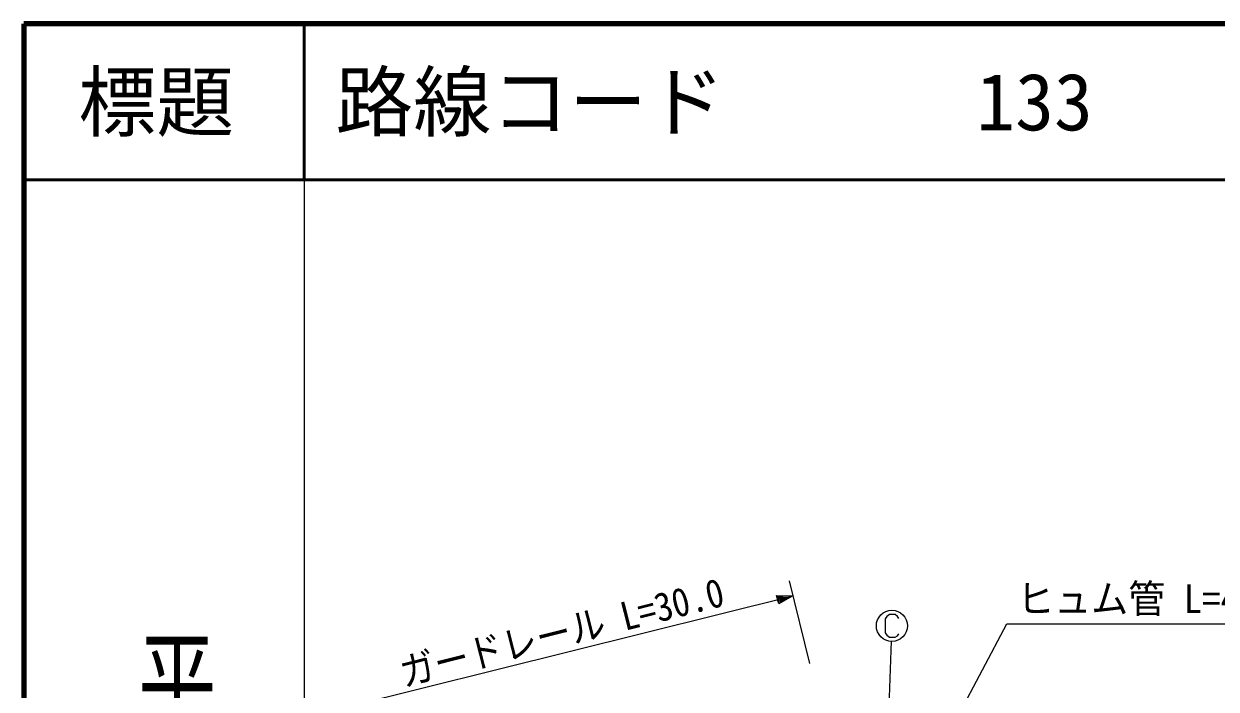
# Model space of a CAD drawing. Units: millimetres, scale not verified. Extents: x 40000 to 680000, y 20000 to 380000.
# Drawn here: x 40000 to 116540, y 337326 to 380000 of the extents above; entities that cross this region are included whole.
import ezdxf
from ezdxf.enums import TextEntityAlignment as Align

# ---------------------------------------------------------------- set-up
doc = ezdxf.new("R2010")
doc.units = ezdxf.units.MM
doc.header["$LTSCALE"] = 1000
for name, color, linetype, lineweight in [('M-BGD-EXST', 7, 'Continuous', 25), ('M-STR-HTXT', 7, 'Continuous', 13), ('M-TTL', 2, 'Continuous', 140), ('M-TTL-BAND', 7, 'Continuous', 25), ('M-TTL-LINE', 7, 'Continuous', 50)]:
    doc.layers.add(name, color=color, linetype=linetype, lineweight=lineweight)
doc.layers.add('M-TTL-TXT', color=7, linetype='Continuous')
doc.styles.add('@ＭＳ ゴシック', font='')
doc.styles.add('ＭＳ ゴシック', font='')
doc.styles.get('@ＭＳ ゴシック').set_extended_font_data('@MS Gothic')
doc.styles.get('ＭＳ ゴシック').set_extended_font_data('MS Gothic')

msp = doc.modelspace()

# ---------------------------------------------------------------- linework, layer by layer
at = {"layer": 'M-BGD-EXST'}
for p, q in [((95406, 341986), (95286, 341826)), ((95286, 341826), (95286, 340946)), ((95566, 342106), (95406, 341986)), ((95926, 342106), (95566, 342106)), ((96086, 341986), (95926, 342106)), ((96166, 341866), (96086, 341986)), ((95286, 340946), (95406, 340786)), ((95406, 340786), (95566, 340666)), ((95566, 340666), (95926, 340666)), ((95926, 340666), (96086, 340746)), ((96086, 340746), (96166, 340866)), ((95679, 340400), (95025, 321954))]:
    msp.add_line(p, q, dxfattribs=at)
msp.add_circle((95726, 341386), 1000, dxfattribs=at)
at = {"layer": 'M-STR-HTXT'}
for p, q in [((89124, 344271), (90440, 338970)), ((60817, 336213), (89365, 343301)), ((88462, 342788), (88327, 343332)), ((88327, 343332), (89365, 343301)), ((88481, 342875), (88385, 343264)), ((88385, 343264), (89093, 343233)), ((88501, 342963), (88443, 343196)), ((88443, 343196), (88938, 343195)), ((89365, 343301), (88462, 342788)), ((89093, 343233), (88481, 342875)), ((88938, 343195), (88501, 342963)), ((88501, 343128), (88705, 343137)), ((88520, 343050), (88501, 343128)), ((88705, 343137), (88520, 343050)), ((93933, 324270), (103101, 341511)), ((103101, 341511), (128451, 341511))]:
    msp.add_line(p, q, dxfattribs=at)
at = {"layer": 'M-TTL'}
for p, q in [((40000, 380000), (40000, 20000)), ((680000, 380000), (40000, 380000))]:
    msp.add_line(p, q, dxfattribs=at)
at = {"layer": 'M-TTL-BAND'}
msp.add_line((58000, 370000), (58000, 20000), dxfattribs=at)
at = {"layer": 'M-TTL-LINE'}
for p, q in [((58000, 380000), (58000, 370000)), ((40000, 370000), (680000, 370000))]:
    msp.add_line(p, q, dxfattribs=at)

# ---------------------------------------------------------------- texts
at = {"layer": 'M-STR-HTXT', "style": 'ＭＳ ゴシック', "width": 0.9}
msp.add_text('ガードレール L=30.0', height=1833, rotation=14.2, dxfattribs=at).set_placement((64534, 336938), align=Align.BOTTOM_LEFT)
at = {"layer": 'M-STR-HTXT', "style": 'ＭＳ ゴシック', "width": 0.95}
msp.add_text('ヒュム管 L=4.6 φ=200', height=1833, dxfattribs=at).set_placement((103768, 341659), align=Align.BOTTOM_LEFT)
at = {"layer": 'M-TTL-BAND', "style": '@ＭＳ ゴシック', "width": 1.4}
msp.add_text('平  面  図', height=3666, rotation=270, dxfattribs=at).set_placement((49777, 306475), align=Align.MIDDLE_RIGHT)
at = {"layer": 'M-TTL-TXT', "style": 'ＭＳ ゴシック'}
msp.add_text('標題', height=3666, dxfattribs=at).set_placement((48500, 375000), align=Align.MIDDLE_CENTER)
for s, p in [('路線コード', (60000, 375000)), ('133', (101142, 375000))]:
    msp.add_text(s, height=3666, dxfattribs=at).set_placement(p, align=Align.MIDDLE_LEFT)

doc.saveas('drawing.dxf')
